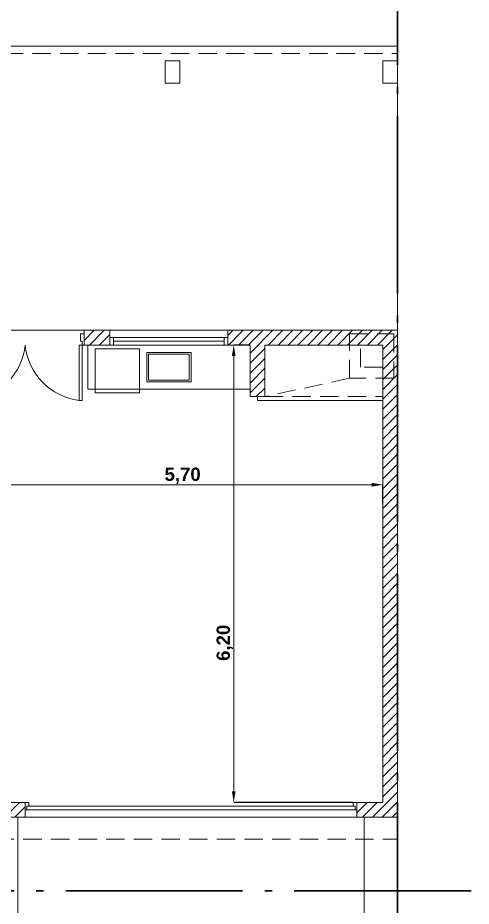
# Model space of a CAD drawing. Header units: millimetres. Extents: x 1434 to 1765, y 1396 to 1517.
# Drawn here: x 1613.81 to 1619.96, y 1486.88 to 1498.92 of the extents above; entities that cross this region are included whole.
import ezdxf

# ---------------------------------------------------------------- set-up
doc = ezdxf.new("R2010")
doc.units = ezdxf.units.MM
doc.linetypes.add('ACAD_ISO04W100', pattern=[30, 24, -3, 0, -3])
doc.linetypes.add('HIDDEN', pattern=[0.375, 0.25, -0.125])
for name, color, linetype, lineweight in [('0.1', 50, 'Continuous', 0), ('cotas', 104, 'Continuous', 18), ('L.M.', 160, 'ACAD_ISO04W100', 30)]:
    doc.layers.add(name, color=color, linetype=linetype, lineweight=lineweight)
doc.layers.add('gris', color=252, linetype='Continuous', lineweight=18, true_color=0x696969)
doc.layers.add('rojo muros', color=7, linetype='Continuous', lineweight=18, true_color=0xe60a62)
doc.styles.add('SANSSERIFBOLD', font='sasb____.pfb')
doc.styles.get("Standard").update_dxf_attribs({"font": 'arial.ttf'})
doc.dimstyles.new('ISO-25', dxfattribs={"dimtxt": 2.5, "dimasz": 2.5, "dimexe": 1.25, "dimexo": 0.625, "dimtad": 1, "dimtxsty": 'Standard', "dimcen": 2.5, "dimadec": 0, "dimazin": 0, "dimtfac": 1, "dimtmove": 0, "dimatfit": 3, "dimfxl": 1, "dimarcsym": 0})

# ---------------------------------------------------------------- blocks, each defined once
blk = doc.blocks.new('*D58')
at = {"layer": 'cotas', "color": 0, "linetype": 'Continuous', "lineweight": -2}
for p, q in [((1616.955, 1494.486), (1616.734, 1494.486)), ((1618.355, 1488.286), (1616.734, 1488.286))]:
    blk.add_line(p, q, dxfattribs=at)
at = {"layer": 'cotas', "color": 0, "linetype": 'Continuous', "lineweight": 9}
blk.add_line((1616.734, 1494.336), (1616.734, 1488.436), dxfattribs=at)
at = {"layer": 'cotas', "color": 0, "linetype": 'Continuous'}
for points in [[(1616.709, 1494.336), (1616.759, 1494.336), (1616.734, 1494.486)], [(1616.709, 1488.436), (1616.759, 1488.436), (1616.734, 1488.286)]]:
    blk.add_solid(points, dxfattribs=at)
at = {"layer": 'Defpoints', "color": 0, "linetype": 'Continuous'}
for p in [(1616.955, 1494.486), (1616.734, 1488.286), (1618.355, 1488.286)]:
    blk.add_point(p, dxfattribs=at)
at = {"layer": 'cotas', "linetype": 'Continuous', "insert": (1616.612, 1490.449), "char_height": 0.18, "attachment_point": 5, "rotation": 90, "style": 'SANSSERIFBOLD'}
blk.add_mtext('6,20', dxfattribs=at)
blk = doc.blocks.new('*D59')
at = {"layer": 'cotas', "color": 0, "linetype": 'Continuous', "lineweight": -2}
for p, q in [((1613.055, 1492.331), (1613.055, 1492.592)), ((1618.755, 1492.336), (1618.755, 1492.592))]:
    blk.add_line(p, q, dxfattribs=at)
at = {"layer": 'cotas', "color": 0, "linetype": 'Continuous', "lineweight": 9}
blk.add_line((1618.605, 1492.592), (1613.205, 1492.592), dxfattribs=at)
at = {"layer": 'cotas', "color": 0, "linetype": 'Continuous'}
for points in [[(1613.205, 1492.617), (1613.205, 1492.567), (1613.055, 1492.592)], [(1618.605, 1492.617), (1618.605, 1492.567), (1618.755, 1492.592)]]:
    blk.add_solid(points, dxfattribs=at)
at = {"layer": 'Defpoints', "color": 0, "linetype": 'Continuous'}
for p in [(1613.055, 1492.592), (1613.055, 1492.331), (1618.755, 1492.336)]:
    blk.add_point(p, dxfattribs=at)
at = {"layer": 'cotas', "linetype": 'Continuous', "insert": (1616.041, 1492.714), "char_height": 0.18, "attachment_point": 5, "style": 'SANSSERIFBOLD'}
blk.add_mtext('5,70', dxfattribs=at)

msp = doc.modelspace()

# ---------------------------------------------------------------- hatches: boundary and pattern name
at = {"layer": 'rojo muros'}
h = msp.add_hatch(dxfattribs=at)
h.set_pattern_fill('LINE', color=256, scale=0.03, angle=45, style=0)
h.paths.add_polyline_path([(1613.905, 1488.286), (1613.505, 1488.286), (1613.505, 1488.086), (1613.905, 1488.086)])
h.paths.add_polyline_path([(1618.955, 1494.686), (1616.655, 1494.686), (1616.655, 1494.486), (1616.955, 1494.486), (1616.955, 1493.786), (1617.155, 1493.786), (1617.155, 1494.486), (1617.655, 1494.486), (1617.655, 1494.636), (1618.255, 1494.636), (1618.255, 1494.486), (1618.755, 1494.486), (1618.755, 1488.286), (1618.405, 1488.286), (1618.405, 1488.086), (1618.955, 1488.086)])
h.paths.add_polyline_path([(1618.255, 1494.636), (1617.655, 1494.636), (1617.655, 1494.486), (1618.255, 1494.486)], flags=17)
h.paths.add_polyline_path([(1615.055, 1494.686), (1614.705, 1494.686), (1614.705, 1494.486), (1615.055, 1494.486)])
h.paths.add_polyline_path([(1613.105, 1494.636), (1613.105, 1494.686), (1613.055, 1494.686), (1613.055, 1494.486), (1613.105, 1494.486)])

# ---------------------------------------------------------------- linework, layer by layer
at = {"layer": '0.1', "linetype": 'HIDDEN'}
for p, q in [((1602.755, 1498.436), (1618.955, 1498.436)), ((1618.955, 1487.786), (1618.955, 1488.086)), ((1613.505, 1487.786), (1618.955, 1487.786))]:
    msp.add_line(p, q, dxfattribs=at)
at = {"layer": 'gris'}
for p, q in [((1602.955, 1498.536), (1618.955, 1498.536)), ((1618.955, 1498.536), (1618.955, 1494.686)), ((1615.805, 1498.336), (1615.805, 1498.036)), ((1616.005, 1498.336), (1615.805, 1498.336)), ((1616.005, 1498.336), (1616.005, 1498.036)), ((1618.955, 1498.336), (1618.755, 1498.336)), ((1618.755, 1498.036), (1618.755, 1498.336)), ((1618.955, 1498.036), (1618.955, 1498.336)), ((1616.005, 1498.036), (1615.805, 1498.036)), ((1618.955, 1498.036), (1618.755, 1498.036)), ((1614.705, 1494.686), (1613.105, 1494.686)), ((1614.705, 1494.686), (1614.705, 1494.486)), ((1614.705, 1494.686), (1615.055, 1494.686)), ((1616.655, 1494.686), (1615.055, 1494.686)), ((1615.055, 1494.486), (1615.055, 1494.686)), ((1616.655, 1494.486), (1616.655, 1494.686)), ((1616.655, 1494.686), (1618.955, 1494.686)), ((1618.955, 1488.086), (1618.955, 1494.686)), ((1615.105, 1494.586), (1616.605, 1494.586)), ((1615.105, 1494.536), (1616.605, 1494.536)), ((1614.705, 1494.486), (1615.055, 1494.486)), ((1614.755, 1494.486), (1614.755, 1493.886)), ((1615.105, 1494.486), (1616.605, 1494.486)), ((1616.655, 1494.486), (1616.955, 1494.486)), ((1616.955, 1493.786), (1616.955, 1494.486)), ((1617.155, 1493.786), (1617.155, 1494.486)), ((1617.155, 1494.486), (1618.755, 1494.486)), ((1618.755, 1488.286), (1618.755, 1494.486)), ((1614.755, 1493.886), (1616.955, 1493.886)), ((1616.955, 1493.786), (1617.155, 1493.786)), ((1617.055, 1493.786), (1617.055, 1493.736)), ((1617.055, 1493.736), (1618.755, 1493.736)), ((1613.905, 1488.286), (1613.505, 1488.286)), ((1613.905, 1488.286), (1613.905, 1488.086)), ((1618.755, 1488.286), (1618.405, 1488.286)), ((1618.405, 1488.286), (1618.405, 1488.086)), ((1613.905, 1488.086), (1613.505, 1488.086)), ((1613.805, 1488.086), (1613.805, 1479.086)), ((1618.405, 1488.086), (1613.905, 1488.086)), ((1618.955, 1488.086), (1618.405, 1488.086)), ((1618.505, 1488.086), (1618.505, 1479.086))]:
    msp.add_line(p, q, dxfattribs=at)
at = {"layer": 'gris', "linetype": 'HIDDEN'}
for p, q in [((1618.305, 1494.036), (1617.155, 1493.786)), ((1617.155, 1493.786), (1618.755, 1493.786))]:
    msp.add_line(p, q, dxfattribs=at)
at = {"layer": 'gris'}
for points in [[(1614.705, 1494.636), (1614.705, 1494.486), (1614.68, 1494.486), (1614.68, 1494.536), (1614.655, 1494.536), (1614.655, 1494.636), (1614.705, 1494.636)], [(1613.905, 1488.286), (1613.905, 1488.186), (1613.93, 1488.186), (1613.93, 1488.236), (1613.955, 1488.236), (1613.955, 1488.286), (1613.905, 1488.286)], [(1618.405, 1488.286), (1618.405, 1488.186), (1618.38, 1488.186), (1618.38, 1488.236), (1618.355, 1488.236), (1618.355, 1488.286), (1618.405, 1488.286)]]:
    msp.add_lwpolyline(points, dxfattribs=at)
for points in [[(1615.105, 1494.486), (1615.055, 1494.486), (1615.055, 1494.586), (1615.105, 1494.586)], [(1616.605, 1494.486), (1616.655, 1494.486), (1616.655, 1494.586), (1616.605, 1494.586)], [(1614.68, 1493.736), (1614.68, 1494.486), (1614.64, 1494.486), (1614.64, 1493.736)], [(1615.455, 1493.836), (1614.855, 1493.836), (1614.855, 1494.436), (1615.455, 1494.436)], [(1618.38, 1488.186), (1613.93, 1488.186), (1613.93, 1488.236), (1618.38, 1488.236)]]:
    msp.add_lwpolyline(points, close=True, dxfattribs=at)
at = {"layer": 'gris', "linetype": 'HIDDEN'}
for points in [[(1618.905, 1494.636), (1618.905, 1494.036), (1618.305, 1494.036), (1618.305, 1494.636)], [(1618.755, 1494.486), (1618.755, 1494.186), (1618.455, 1494.186), (1618.455, 1494.486)]]:
    msp.add_lwpolyline(points, close=True, dxfattribs=at)
at = {"layer": 'gris', "linetype": 'Continuous', "lineweight": 15, "ltscale": 0.07}
for points in [[(1616.155, 1493.986), (1615.555, 1493.986), (1615.555, 1494.386), (1616.155, 1494.386)], [(1616.13, 1494.011), (1615.58, 1494.011), (1615.58, 1494.361), (1616.13, 1494.361)]]:
    msp.add_lwpolyline(points, close=True, dxfattribs=at)
at = {"layer": 'gris'}
for centre, start, end in [((1613.071, 1494.568), 276.7863, 354.3712), ((1614.739, 1494.568), 185.6288, 263.2137)]:
    msp.add_arc(centre, 0.838, start, end, dxfattribs=at)
at = {"layer": 'L.M.', "ltscale": 0.1}
msp.add_line((1618.955, 1513.086), (1618.955, 1481.086), dxfattribs=at)
at = {"layer": 'L.M.', "color": 253, "ltscale": 0.1}
msp.add_line((1619.955, 1487.086), (1597.955, 1487.086), dxfattribs=at)

# ---------------------------------------------------------------- dimensions: what is measured, and where the dimension line sits
at = {"layer": 'cotas', "linetype": 'Continuous'}
dim = msp.add_linear_dim(base=(1616.734, 1488.286), p1=(1616.955, 1494.486), p2=(1618.355, 1488.286), angle=90, dimstyle='ISO-25', override={"dimtxt": 0.18, "dimasz": 0.15, "dimexe": 0, "dimexo": 0, "dimgap": 0.01, "dimzin": 0, "dimtxsty": 'SANSSERIFBOLD', "dimclrt": 256, "dimlwd": 9}, dxfattribs=at)
dim.commit()
dim.dimension.update_dxf_attribs({"geometry": '*D58', "text_midpoint": (1616.734, 1490.449), "dimtype": 160})
dim = msp.add_linear_dim(base=(1613.055, 1492.592), p1=(1618.755, 1492.336), p2=(1613.055, 1492.331), dimstyle='ISO-25', override={"dimtxt": 0.18, "dimasz": 0.15, "dimexe": 0, "dimexo": 0, "dimgap": 0.01, "dimzin": 0, "dimtxsty": 'SANSSERIFBOLD', "dimclrt": 256, "dimlwd": 9}, dxfattribs=at)
dim.commit()
dim.dimension.update_dxf_attribs({"geometry": '*D59', "text_midpoint": (1616.041, 1492.592), "dimtype": 160})

doc.saveas('drawing.dxf')
